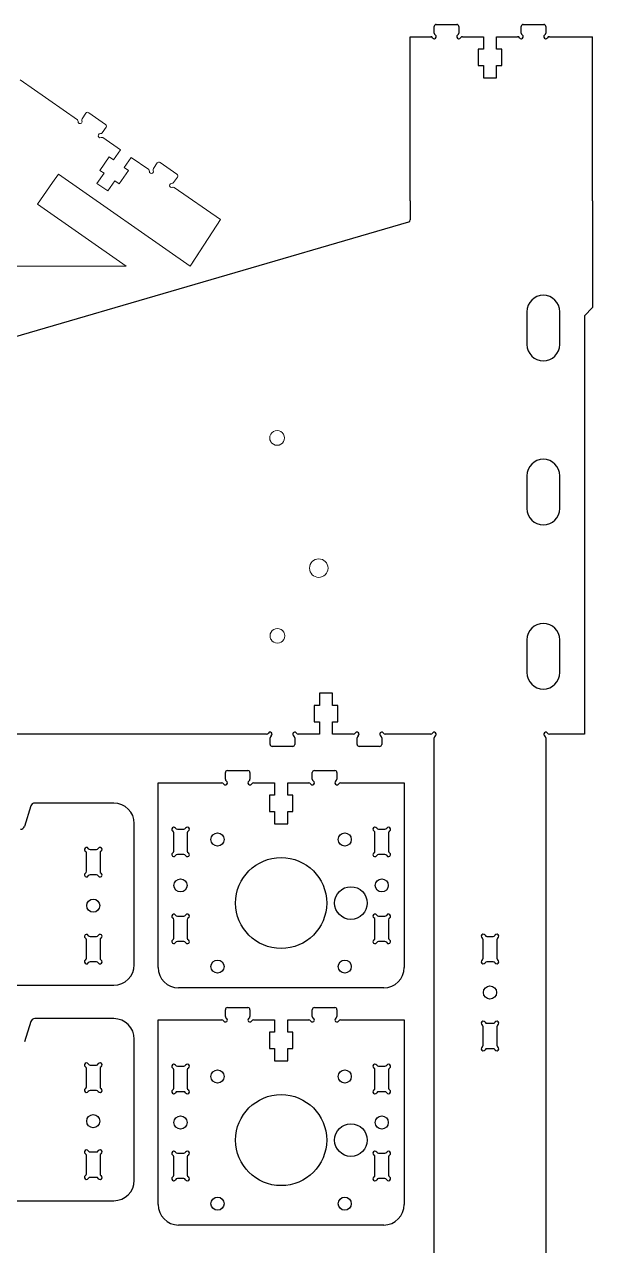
# Model space of a CAD drawing. Header units: millimetres. Extents: x 226 to 1021, y 321 to 823.
# Drawn here: x 502.1 to 640.6, y 499.8 to 797.5 of the extents above; entities that cross this region are included whole.
import ezdxf

# ---------------------------------------------------------------- set-up
doc = ezdxf.new("R2010")
doc.units = ezdxf.units.MM
doc.linetypes.add('CENTERX2', pattern=[20.32, 12.7, -2.54, 2.54, -2.54])
for name, color, linetype in [('SLD-0', 179, 'Continuous'), ('SLD-0_2', 179, 'Continuous'), ('SLD-0_5', 179, 'Continuous'), ('SLD-0_6', 179, 'Continuous'), ('WHITE', 179, 'Continuous')]:
    doc.layers.add(name, color=color, linetype=linetype)

msp = doc.modelspace()

# ---------------------------------------------------------------- linework, layer by layer
at = {"layer": 'SLD-0'}
for p, q in [((596.17, 754.45), (596.17, 794.49)), ((640.62, 754.45), (640.62, 794.49))]:
    msp.add_line(p, q, dxfattribs=at)
at = {"layer": 'SLD-0_2', "linetype": 'Continuous'}
for p, q in [((596.17, 754.45), (596.17, 749.83)), ((640.62, 754.45), (640.62, 749.44))]:
    msp.add_line(p, q, dxfattribs=at)
msp.add_arc((595.67, 749.83), 0.5, 286.2527, 0, dxfattribs=at)
at = {"layer": 'SLD-0_5', "color": 179, "linetype": 'Continuous', "lineweight": 15}
for p, q in [((561.99, 697.13), (561.93, 696.67)), ((562.17, 697.57), (561.99, 697.13)), ((562.45, 697.94), (562.17, 697.57)), ((562.83, 698.23), (562.45, 697.94)), ((563.26, 698.41), (562.83, 698.23)), ((563.73, 698.47), (563.26, 698.41)), ((564.19, 698.41), (563.73, 698.47)), ((564.63, 698.23), (564.19, 698.41)), ((565, 697.94), (564.63, 698.23)), ((565.12, 697.76), (565, 697.94)), ((565.29, 697.57), (565.12, 697.76)), ((565.47, 697.13), (565.29, 697.57)), ((565.53, 696.67), (565.47, 697.13)), ((561.93, 696.67), (561.99, 696.2)), ((561.99, 696.2), (562.17, 695.77)), ((562.17, 695.77), (562.25, 695.66)), ((562.25, 695.66), (562.28, 695.58)), ((562.28, 695.58), (562.46, 695.39)), ((562.46, 695.39), (562.83, 695.11)), ((562.83, 695.11), (563.26, 694.93)), ((563.26, 694.93), (563.73, 694.87)), ((563.73, 694.87), (564.19, 694.93)), ((564.19, 694.93), (564.63, 695.11)), ((564.63, 695.11), (565, 695.39)), ((565, 695.39), (565.29, 695.77)), ((565.29, 695.77), (565.47, 696.2)), ((565.47, 696.2), (565.53, 696.67)), ((562.24, 649.31), (562.06, 648.87)), ((562.53, 649.68), (562.24, 649.31)), ((562.9, 649.97), (562.53, 649.68)), ((563.33, 650.15), (562.9, 649.97)), ((563.8, 650.21), (563.33, 650.15)), ((564.26, 650.15), (563.8, 650.21)), ((564.7, 649.97), (564.26, 650.15)), ((565.07, 649.68), (564.7, 649.97)), ((565.36, 649.31), (565.07, 649.68)), ((565.45, 649.05), (565.36, 649.31)), ((562.06, 648.87), (562, 648.41)), ((562, 648.41), (562.06, 647.94)), ((562.06, 647.94), (562.14, 647.74)), ((562.14, 647.74), (562.15, 647.69)), ((562.15, 647.69), (562.24, 647.51)), ((562.24, 647.51), (562.53, 647.13)), ((562.53, 647.13), (562.9, 646.85)), ((562.9, 646.85), (563.33, 646.67)), ((563.33, 646.67), (563.8, 646.61)), ((563.8, 646.61), (564.27, 646.67)), ((564.27, 646.67), (564.7, 646.85)), ((564.7, 646.85), (565.07, 647.13)), ((565.07, 647.13), (565.36, 647.51)), ((565.36, 647.51), (565.54, 647.94)), ((565.54, 648.87), (565.45, 649.05)), ((565.54, 648.87), (565.6, 648.41)), ((565.54, 647.94), (565.6, 648.41))]:
    msp.add_line(p, q, dxfattribs=at)
msp.add_circle((573.89, 664.92), 2.25, dxfattribs=at)
at = {"layer": 'SLD-0_6', "color": 179, "linetype": 'Continuous', "lineweight": 0}
for p, q in [((501.07, 784), (515.05, 774.23)), ((517.13, 775.84), (516.19, 774.5)), ((521.92, 773.1), (517.82, 775.97)), ((521.11, 771.07), (522.05, 772.41)), ((521.25, 769.9), (525.53, 766.92)), ((520.48, 761.91), (522.77, 765.19)), ((522.77, 765.19), (523.82, 764.46)), ((523.82, 764.46), (525.53, 766.92)), ((528.15, 765.08), (526.44, 762.63)), ((526.44, 762.63), (527.48, 761.9)), ((528.15, 765.08), (532.43, 762.1)), ((534.51, 763.7), (533.57, 762.36)), ((539.3, 760.96), (535.2, 763.83)), ((508.99, 758.95), (510.4, 760.97)), ((542.53, 738.53), (510.4, 760.97)), ((519.81, 758.72), (521.53, 761.18)), ((521.53, 761.18), (520.48, 761.91)), ((524.15, 759.35), (522.43, 756.89)), ((525.19, 758.62), (524.15, 759.35)), ((527.48, 761.9), (525.19, 758.62)), ((538.49, 758.93), (539.43, 760.27)), ((508.99, 758.95), (505.3, 753.67)), ((519.81, 758.72), (522.43, 756.89)), ((538.63, 757.76), (549.9, 749.9)), ((505.3, 753.67), (526.97, 738.53)), ((549.9, 749.9), (542.53, 738.53)), ((483.73, 738.53), (524.11, 738.53)), ((524.11, 738.53), (526.97, 738.53))]:
    msp.add_line(p, q, dxfattribs=at)
at = {"layer": 'SLD-0_6', "color": 179, "linetype": 'CENTERX2', "lineweight": 0}
msp.add_line((549.9, 749.9), (542.53, 738.53), dxfattribs=at)
at = {"layer": 'SLD-0_6', "color": 179, "linetype": 'Continuous', "lineweight": 0}
for centre, start, end in [((514.7, 773.88), 355.0705, 45.051), ((516.6, 774.22), 145.0703, 205.0703), ((517.54, 775.56), 55.0703, 145.0703), ((515.69, 773.79), 175.0705, 25.0703), ((521.64, 772.69), 325.0703, 55.0703), ((520.61, 770.36), 85.0705, 295.0703), ((520.7, 771.35), 265.0705, 325.0703), ((521.04, 769.45), 64.9349, 115.0703), ((533.98, 762.08), 145.0703, 205.0703), ((534.92, 763.42), 55.0703, 145.0703), ((532.08, 761.74), 355.0705, 45.4912), ((533.08, 761.65), 175.0705, 25.0703), ((539.02, 760.55), 325.0703, 55.0703), ((537.99, 758.22), 85.0705, 295.0703), ((538.08, 759.21), 265.0705, 325.0703), ((538.42, 757.31), 64.4874, 115.0703)]:
    msp.add_arc(centre, 0.5, start, end, dxfattribs=at)
at = {"layer": 'WHITE', "linetype": 'Continuous'}
for p, q in [((602.02, 795.35), (602.02, 796.99)), ((602.52, 797.49), (607.52, 797.49)), ((608.02, 796.99), (608.02, 795.35)), ((623.22, 795.35), (623.22, 796.99)), ((623.72, 797.49), (628.72, 797.49)), ((629.22, 796.99), (629.22, 795.35)), ((596.17, 794.49), (601.16, 794.49)), ((608.89, 794.49), (614.02, 794.49)), ((614.02, 794.49), (614.02, 791.49)), ((617.22, 791.49), (617.22, 794.49)), ((617.22, 794.49), (622.36, 794.49)), ((630.09, 794.49), (640.62, 794.49)), ((614.02, 791.49), (612.75, 791.49)), ((612.75, 791.49), (612.75, 787.49)), ((618.5, 791.49), (617.22, 791.49)), ((618.5, 787.49), (618.5, 791.49)), ((612.75, 787.49), (614.02, 787.49)), ((614.02, 787.49), (614.02, 784.49)), ((617.22, 784.49), (617.22, 787.49)), ((617.22, 787.49), (618.5, 787.49)), ((614.02, 784.49), (617.22, 784.49)), ((273.72, 655.45), (595.81, 749.35)), ((640.62, 749.45), (640.62, 728.45)), ((624.62, 727.45), (624.62, 719.45)), ((632.62, 719.45), (632.62, 727.45)), ((640.62, 728.45), (638.62, 726.45)), ((638.62, 726.45), (638.62, 624.45)), ((624.62, 687.45), (624.62, 679.45)), ((632.62, 679.45), (632.62, 687.45)), ((624.62, 647.45), (624.62, 639.45)), ((632.62, 639.45), (632.62, 647.45)), ((577.22, 634.45), (574.02, 634.45)), ((574.02, 634.45), (574.02, 631.45)), ((577.22, 631.45), (577.22, 634.45)), ((574.02, 631.45), (572.75, 631.45)), ((572.75, 631.45), (572.75, 627.45)), ((578.5, 631.45), (577.22, 631.45)), ((578.5, 627.45), (578.5, 631.45)), ((572.75, 627.45), (574.02, 627.45)), ((574.02, 627.45), (574.02, 624.45)), ((577.22, 624.45), (577.22, 627.45)), ((577.22, 627.45), (578.5, 627.45)), ((561.16, 624.45), (470.09, 624.45)), ((562.02, 621.95), (562.02, 623.58)), ((568.02, 623.58), (568.02, 621.95)), ((574.02, 624.45), (568.89, 624.45)), ((582.36, 624.45), (577.22, 624.45)), ((583.22, 621.95), (583.22, 623.58)), ((589.22, 623.58), (589.22, 621.95)), ((601.16, 624.45), (590.09, 624.45)), ((602.02, 351.95), (602.02, 623.58)), ((629.22, 623.58), (629.22, 411.95)), ((638.62, 624.45), (630.09, 624.45)), ((567.52, 621.45), (562.52, 621.45)), ((588.72, 621.45), (583.72, 621.45)), ((551.11, 613.44), (551.11, 615.07)), ((551.61, 615.57), (556.61, 615.57)), ((557.11, 615.07), (557.11, 613.44)), ((572.31, 613.44), (572.31, 615.07)), ((572.81, 615.57), (577.81, 615.57)), ((578.31, 615.07), (578.31, 613.44)), ((534.71, 567.57), (534.71, 612.57)), ((534.71, 612.57), (550.24, 612.57)), ((557.98, 612.57), (563.11, 612.57)), ((563.11, 612.57), (563.11, 609.57)), ((566.31, 609.57), (566.31, 612.57)), ((566.31, 612.57), (571.44, 612.57)), ((579.18, 612.57), (594.71, 612.57)), ((594.71, 612.57), (594.71, 567.57)), ((523.91, 607.63), (504.65, 607.63)), ((563.11, 609.57), (561.84, 609.57)), ((561.84, 609.57), (561.84, 605.57)), ((567.59, 609.57), (566.31, 609.57)), ((567.59, 605.57), (567.59, 609.57)), ((503.69, 606.93), (502.13, 601.95)), ((561.84, 605.57), (563.11, 605.57)), ((563.11, 605.57), (563.11, 602.57)), ((566.31, 602.57), (566.31, 605.57)), ((566.31, 605.57), (567.59, 605.57)), ((528.91, 568.24), (528.91, 602.63)), ((563.11, 602.57), (566.31, 602.57)), ((538.54, 595.94), (538.54, 600.41)), ((539.41, 601.27), (540.97, 601.27)), ((541.84, 600.41), (541.84, 595.94)), ((587.58, 595.94), (587.58, 600.41)), ((588.45, 601.27), (590.01, 601.27)), ((590.88, 600.41), (590.88, 595.94)), ((517.26, 591), (517.26, 595.47)), ((518.13, 596.33), (519.7, 596.33)), ((520.56, 595.47), (520.56, 591)), ((540.97, 595.07), (539.41, 595.07)), ((590.01, 595.07), (588.45, 595.07)), ((519.7, 590.13), (518.13, 590.13)), ((538.54, 574.74), (538.54, 579.21)), ((539.41, 580.07), (540.97, 580.07)), ((541.84, 579.21), (541.84, 574.74)), ((587.58, 574.74), (587.58, 579.21)), ((588.45, 580.07), (590.01, 580.07)), ((590.88, 579.21), (590.88, 574.74)), ((518.13, 575.13), (519.7, 575.13)), ((614.84, 575.15), (616.41, 575.15)), ((517.26, 569.8), (517.26, 574.27)), ((520.56, 574.27), (520.56, 569.8)), ((540.97, 573.87), (539.41, 573.87)), ((590.01, 573.87), (588.45, 573.87)), ((613.97, 569.82), (613.97, 574.28)), ((617.27, 574.28), (617.27, 569.82)), ((519.7, 568.93), (518.13, 568.93)), ((616.41, 568.95), (614.84, 568.95)), ((494.24, 563.24), (523.91, 563.24)), ((589.71, 562.57), (539.71, 562.57)), ((551.11, 555.63), (551.11, 557.27)), ((551.61, 557.77), (556.61, 557.77)), ((557.11, 557.27), (557.11, 555.63)), ((572.31, 555.63), (572.31, 557.27)), ((572.81, 557.77), (577.81, 557.77)), ((578.31, 557.27), (578.31, 555.63)), ((503.69, 554.37), (502.13, 549.39)), ((523.91, 555.08), (504.65, 555.08)), ((534.71, 509.77), (534.71, 554.77)), ((534.71, 554.77), (550.24, 554.77)), ((557.98, 554.77), (563.11, 554.77)), ((563.11, 554.77), (563.11, 551.77)), ((566.31, 551.77), (566.31, 554.77)), ((566.31, 554.77), (571.44, 554.77)), ((579.18, 554.77), (594.71, 554.77)), ((594.71, 554.77), (594.71, 509.77)), ((614.84, 553.95), (616.41, 553.95)), ((563.11, 551.77), (561.84, 551.77)), ((561.84, 551.77), (561.84, 547.77)), ((567.59, 551.77), (566.31, 551.77)), ((567.59, 547.77), (567.59, 551.77)), ((613.97, 548.62), (613.97, 553.08)), ((617.27, 553.08), (617.27, 548.62)), ((528.91, 515.69), (528.91, 550.08)), ((561.84, 547.77), (563.11, 547.77)), ((563.11, 547.77), (563.11, 544.77)), ((566.31, 544.77), (566.31, 547.77)), ((566.31, 547.77), (567.59, 547.77)), ((616.41, 547.75), (614.84, 547.75)), ((517.26, 538.44), (517.26, 542.91)), ((518.13, 543.78), (519.7, 543.78)), ((520.56, 542.91), (520.56, 538.44)), ((538.54, 538.13), (538.54, 542.6)), ((539.41, 543.47), (540.97, 543.47)), ((541.84, 542.6), (541.84, 538.13)), ((563.11, 544.77), (566.31, 544.77)), ((587.58, 538.13), (587.58, 542.6)), ((588.45, 543.47), (590.01, 543.47)), ((590.88, 542.6), (590.88, 538.13)), ((519.7, 537.58), (518.13, 537.58)), ((540.97, 537.27), (539.41, 537.27)), ((590.01, 537.27), (588.45, 537.27)), ((517.26, 517.24), (517.26, 521.71)), ((518.13, 522.58), (519.7, 522.58)), ((520.56, 521.71), (520.56, 517.24)), ((538.54, 516.93), (538.54, 521.4)), ((539.41, 522.27), (540.97, 522.27)), ((541.84, 521.4), (541.84, 516.93)), ((587.58, 516.93), (587.58, 521.4)), ((588.45, 522.27), (590.01, 522.27)), ((590.88, 521.4), (590.88, 516.93)), ((519.7, 516.38), (518.13, 516.38)), ((540.97, 516.07), (539.41, 516.07)), ((590.01, 516.07), (588.45, 516.07)), ((494.24, 510.69), (523.91, 510.69)), ((589.71, 504.77), (539.71, 504.77))]:
    msp.add_line(p, q, dxfattribs=at)
for centre, radius in [((549.21, 598.77), 1.6), ((580.21, 598.77), 1.6), ((564.71, 583.27), 11.1), ((540.19, 587.57), 1.6), ((581.71, 583.27), 3.98), ((589.23, 587.57), 1.6), ((518.91, 582.63), 1.6), ((549.21, 567.77), 1.6), ((580.21, 567.77), 1.6), ((615.62, 561.45), 1.6), ((549.21, 540.97), 1.6), ((580.21, 540.97), 1.6), ((564.71, 525.47), 11.1), ((518.91, 530.08), 1.6), ((540.19, 529.77), 1.6), ((589.23, 529.77), 1.6), ((581.71, 525.47), 3.98), ((549.21, 509.97), 1.6), ((580.21, 509.97), 1.6)]:
    msp.add_circle(centre, radius, dxfattribs=at)
for centre, radius, start, end in [((602.52, 796.99), 0.5, 90, 180), ((602.52, 795.35), 0.5, 180, 239.9998), ((607.52, 796.99), 0.5, 0, 90), ((607.52, 795.35), 0.5, 300, 0), ((623.72, 796.99), 0.5, 90, 180), ((623.72, 795.35), 0.5, 180, 239.9998), ((628.72, 796.99), 0.5, 0, 90), ((628.72, 795.35), 0.5, 300, 0), ((601.16, 793.99), 0.5, 30, 90), ((602.02, 794.49), 0.5, 210, 59.9998), ((608.02, 794.49), 0.5, 120, 329.9998), ((608.89, 793.99), 0.5, 90, 149.9998), ((622.36, 793.99), 0.5, 30, 90), ((623.22, 794.49), 0.5, 210, 59.9998), ((629.22, 794.49), 0.5, 120, 329.9998), ((630.09, 793.99), 0.5, 90, 149.9998), ((628.62, 727.45), 4, 0, 180), ((628.62, 719.45), 4, 180, 360), ((628.62, 687.45), 4, 0, 180), ((628.62, 679.45), 4, 180, 360), ((628.62, 647.45), 4, 0, 180), ((628.62, 639.45), 4, 180, 360), ((561.16, 624.95), 0.5, 270, 330), ((562.02, 624.45), 0.5, 300.0002, 150), ((562.52, 623.58), 0.5, 120.0002, 180), ((568.02, 624.45), 0.5, 30.0002, 240), ((567.52, 623.58), 0.5, 0, 60), ((568.89, 624.95), 0.5, 210.0002, 270), ((582.36, 624.95), 0.5, 270, 330), ((583.22, 624.45), 0.5, 300.0002, 150), ((583.72, 623.58), 0.5, 120.0002, 180), ((589.22, 624.45), 0.5, 30.0002, 240), ((588.72, 623.58), 0.5, 0, 60), ((590.09, 624.95), 0.5, 210.0002, 270), ((601.16, 624.95), 0.5, 270, 330), ((602.02, 624.45), 0.5, 300.0002, 150), ((602.52, 623.58), 0.5, 120.0002, 180), ((629.22, 624.45), 0.5, 30.0002, 240), ((628.72, 623.58), 0.5, 0, 60), ((630.09, 624.95), 0.5, 210.0002, 270), ((562.52, 621.95), 0.5, 180, 270), ((567.52, 621.95), 0.5, 270, 0), ((583.72, 621.95), 0.5, 180, 270), ((588.72, 621.95), 0.5, 270, 0), ((551.61, 615.07), 0.5, 90, 180), ((551.61, 613.44), 0.5, 180, 240), ((556.61, 615.07), 0.5, 0, 90), ((556.61, 613.44), 0.5, 300.0002, 0), ((572.81, 615.07), 0.5, 90, 180), ((572.81, 613.44), 0.5, 180, 240), ((577.81, 615.07), 0.5, 0, 90), ((577.81, 613.44), 0.5, 300.0002, 0), ((550.24, 612.07), 0.5, 30.0002, 90), ((551.11, 612.57), 0.5, 210.0002, 60), ((557.11, 612.57), 0.5, 120.0002, 330), ((557.98, 612.07), 0.5, 90, 150), ((571.44, 612.07), 0.5, 30.0002, 90), ((572.31, 612.57), 0.5, 210.0002, 60), ((578.31, 612.57), 0.5, 120.0002, 330), ((579.18, 612.07), 0.5, 90, 150), ((504.65, 606.63), 1, 90, 162.6143), ((523.91, 602.63), 5, 0, 90), ((501.18, 602.24), 1, 270, 342.6143), ((538.54, 601.27), 0.5, 30.0002, 240), ((539.41, 601.77), 0.5, 210.0002, 270), ((540.97, 601.77), 0.5, 270, 330), ((541.84, 601.27), 0.5, 300.0002, 150), ((587.58, 601.27), 0.5, 30.0002, 240), ((588.45, 601.77), 0.5, 210.0002, 270), ((590.01, 601.77), 0.5, 270, 330), ((590.88, 601.27), 0.5, 300.0002, 150), ((538.04, 600.41), 0.5, 0, 60), ((542.34, 600.41), 0.5, 120.0002, 180), ((587.08, 600.41), 0.5, 0, 60), ((591.38, 600.41), 0.5, 120.0002, 180), ((517.26, 596.33), 0.5, 30.0002, 240), ((516.76, 595.47), 0.5, 0, 60), ((518.13, 596.83), 0.5, 210.0002, 270), ((519.7, 596.83), 0.5, 270, 330), ((520.56, 596.33), 0.5, 300.0002, 150), ((521.06, 595.47), 0.5, 120.0002, 180), ((538.54, 595.07), 0.5, 120.0002, 330), ((538.04, 595.94), 0.5, 300.0002, 0), ((541.84, 595.07), 0.5, 210.0002, 60), ((542.34, 595.94), 0.5, 180, 240), ((587.58, 595.07), 0.5, 120.0002, 330), ((587.08, 595.94), 0.5, 300.0002, 0), ((590.88, 595.07), 0.5, 210.0002, 60), ((591.38, 595.94), 0.5, 180, 240), ((539.41, 594.57), 0.5, 90, 150), ((540.97, 594.57), 0.5, 30.0002, 90), ((588.45, 594.57), 0.5, 90, 150), ((590.01, 594.57), 0.5, 30.0002, 90), ((517.26, 590.13), 0.5, 120.0002, 330), ((516.76, 591), 0.5, 300.0002, 0), ((518.13, 589.63), 0.5, 90, 150), ((519.7, 589.63), 0.5, 30.0002, 90), ((520.56, 590.13), 0.5, 210.0002, 60), ((521.06, 591), 0.5, 180, 240), ((538.54, 580.07), 0.5, 30.0002, 240), ((538.04, 579.21), 0.5, 0, 60), ((539.41, 580.57), 0.5, 210.0002, 270), ((540.97, 580.57), 0.5, 270, 330), ((541.84, 580.07), 0.5, 300.0002, 150), ((542.34, 579.21), 0.5, 120.0002, 180), ((587.58, 580.07), 0.5, 30.0002, 240), ((587.08, 579.21), 0.5, 0, 60), ((588.45, 580.57), 0.5, 210.0002, 270), ((590.01, 580.57), 0.5, 270, 330), ((590.88, 580.07), 0.5, 300.0002, 150), ((591.38, 579.21), 0.5, 120.0002, 180), ((517.26, 575.13), 0.5, 30.0002, 240), ((516.76, 574.27), 0.5, 0, 60), ((518.13, 575.63), 0.5, 210.0002, 270), ((519.7, 575.63), 0.5, 270, 330), ((520.56, 575.13), 0.5, 300.0002, 150), ((521.06, 574.27), 0.5, 120.0002, 180), ((538.04, 574.74), 0.5, 300.0002, 0), ((542.34, 574.74), 0.5, 180, 240), ((587.08, 574.74), 0.5, 300.0002, 0), ((591.38, 574.74), 0.5, 180, 240), ((613.97, 575.15), 0.5, 30.0002, 240), ((613.47, 574.28), 0.5, 0, 60), ((614.84, 575.65), 0.5, 210.0002, 270), ((616.41, 575.65), 0.5, 270, 330), ((617.27, 575.15), 0.5, 300.0002, 150), ((617.77, 574.28), 0.5, 120.0002, 180), ((538.54, 573.87), 0.5, 120.0002, 330), ((539.41, 573.37), 0.5, 90, 150), ((540.97, 573.37), 0.5, 30.0002, 90), ((541.84, 573.87), 0.5, 210.0002, 60), ((587.58, 573.87), 0.5, 120.0002, 330), ((588.45, 573.37), 0.5, 90, 150), ((590.01, 573.37), 0.5, 30.0002, 90), ((590.88, 573.87), 0.5, 210.0002, 60), ((517.26, 568.93), 0.5, 120.0002, 330), ((516.76, 569.8), 0.5, 300.0002, 0), ((518.13, 568.43), 0.5, 90, 150), ((519.7, 568.43), 0.5, 30.0002, 90), ((520.56, 568.93), 0.5, 210.0002, 60), ((521.06, 569.8), 0.5, 180, 240), ((613.97, 568.95), 0.5, 120.0002, 330), ((613.47, 569.82), 0.5, 300.0002, 0), ((614.84, 568.45), 0.5, 90, 150), ((616.41, 568.45), 0.5, 30.0002, 90), ((617.27, 568.95), 0.5, 210.0002, 60), ((617.77, 569.82), 0.5, 180, 240), ((523.91, 568.24), 5, 270, 0), ((539.71, 567.57), 5, 180, 270), ((589.71, 567.57), 5, 270, 360), ((551.61, 557.27), 0.5, 90, 180), ((556.61, 557.27), 0.5, 0, 90), ((572.81, 557.27), 0.5, 90, 180), ((577.81, 557.27), 0.5, 0, 90), ((504.65, 554.08), 1, 90, 162.6143), ((523.91, 550.08), 5, 0, 90), ((550.24, 554.27), 0.5, 30.0002, 90), ((551.11, 554.77), 0.5, 210.0002, 60), ((551.61, 555.63), 0.5, 180, 240), ((557.11, 554.77), 0.5, 120.0002, 330), ((556.61, 555.63), 0.5, 300.0002, 0), ((557.98, 554.27), 0.5, 90, 150), ((571.44, 554.27), 0.5, 30.0002, 90), ((572.31, 554.77), 0.5, 210.0002, 60), ((572.81, 555.63), 0.5, 180, 240), ((578.31, 554.77), 0.5, 120.0002, 330), ((577.81, 555.63), 0.5, 300.0002, 0), ((579.18, 554.27), 0.5, 90, 150), ((613.97, 553.95), 0.5, 30.0002, 240), ((614.84, 554.45), 0.5, 210.0002, 270), ((616.41, 554.45), 0.5, 270, 330), ((617.27, 553.95), 0.5, 300.0002, 150), ((613.47, 553.08), 0.5, 0, 60), ((617.77, 553.08), 0.5, 120.0002, 180), ((613.97, 547.75), 0.5, 120.0002, 330), ((613.47, 548.62), 0.5, 300.0002, 0), ((617.27, 547.75), 0.5, 210.0002, 60), ((617.77, 548.62), 0.5, 180, 240), ((614.84, 547.25), 0.5, 90, 150), ((616.41, 547.25), 0.5, 30.0002, 90), ((517.26, 543.78), 0.5, 30.0002, 240), ((516.76, 542.91), 0.5, 0, 60), ((518.13, 544.28), 0.5, 210.0002, 270), ((519.7, 544.28), 0.5, 270, 330), ((520.56, 543.78), 0.5, 300.0002, 150), ((521.06, 542.91), 0.5, 120.0002, 180), ((538.54, 543.47), 0.5, 30.0002, 240), ((538.04, 542.6), 0.5, 0, 60), ((539.41, 543.97), 0.5, 210.0002, 270), ((540.97, 543.97), 0.5, 270, 330), ((541.84, 543.47), 0.5, 300.0002, 150), ((542.34, 542.6), 0.5, 120.0002, 180), ((587.58, 543.47), 0.5, 30.0002, 240), ((587.08, 542.6), 0.5, 0, 60), ((588.45, 543.97), 0.5, 210.0002, 270), ((590.01, 543.97), 0.5, 270, 330), ((590.88, 543.47), 0.5, 300.0002, 150), ((591.38, 542.6), 0.5, 120.0002, 180), ((517.26, 537.58), 0.5, 120.0002, 330), ((516.76, 538.44), 0.5, 300.0002, 0), ((518.13, 537.08), 0.5, 90, 150), ((519.7, 537.08), 0.5, 30.0002, 90), ((520.56, 537.58), 0.5, 210.0002, 60), ((521.06, 538.44), 0.5, 180, 240), ((538.54, 537.27), 0.5, 120.0002, 330), ((538.04, 538.13), 0.5, 300.0002, 0), ((539.41, 536.77), 0.5, 90, 150), ((540.97, 536.77), 0.5, 30.0002, 90), ((541.84, 537.27), 0.5, 210.0002, 60), ((542.34, 538.13), 0.5, 180, 240), ((587.58, 537.27), 0.5, 120.0002, 330), ((587.08, 538.13), 0.5, 300.0002, 0), ((588.45, 536.77), 0.5, 90, 150), ((590.01, 536.77), 0.5, 30.0002, 90), ((590.88, 537.27), 0.5, 210.0002, 60), ((591.38, 538.13), 0.5, 180, 240), ((517.26, 522.58), 0.5, 30.0002, 240), ((516.76, 521.71), 0.5, 0, 60), ((518.13, 523.08), 0.5, 210.0002, 270), ((519.7, 523.08), 0.5, 270, 330), ((520.56, 522.58), 0.5, 300.0002, 150), ((521.06, 521.71), 0.5, 120.0002, 180), ((538.54, 522.27), 0.5, 30.0002, 240), ((538.04, 521.4), 0.5, 0, 60), ((539.41, 522.77), 0.5, 210.0002, 270), ((540.97, 522.77), 0.5, 270, 330), ((541.84, 522.27), 0.5, 300.0002, 150), ((542.34, 521.4), 0.5, 120.0002, 180), ((587.58, 522.27), 0.5, 30.0002, 240), ((587.08, 521.4), 0.5, 0, 60), ((588.45, 522.77), 0.5, 210.0002, 270), ((590.01, 522.77), 0.5, 270, 330), ((590.88, 522.27), 0.5, 300.0002, 150), ((591.38, 521.4), 0.5, 120.0002, 180), ((517.26, 516.38), 0.5, 120.0002, 330), ((516.76, 517.24), 0.5, 300.0002, 0), ((518.13, 515.88), 0.5, 90, 150), ((519.7, 515.88), 0.5, 30.0002, 90), ((520.56, 516.38), 0.5, 210.0002, 60), ((521.06, 517.24), 0.5, 180, 240), ((523.91, 515.69), 5, 270, 0), ((538.54, 516.07), 0.5, 120.0002, 330), ((538.04, 516.93), 0.5, 300.0002, 0), ((539.41, 515.57), 0.5, 90, 150), ((540.97, 515.57), 0.5, 30.0002, 90), ((541.84, 516.07), 0.5, 210.0002, 60), ((542.34, 516.93), 0.5, 180, 240), ((587.58, 516.07), 0.5, 120.0002, 330), ((587.08, 516.93), 0.5, 300.0002, 0), ((588.45, 515.57), 0.5, 90, 150), ((590.01, 515.57), 0.5, 30.0002, 90), ((590.88, 516.07), 0.5, 210.0002, 60), ((591.38, 516.93), 0.5, 180, 240), ((539.71, 509.77), 5, 180, 270), ((589.71, 509.77), 5, 270, 360)]:
    msp.add_arc(centre, radius, start, end, dxfattribs=at)

doc.saveas('drawing.dxf')
